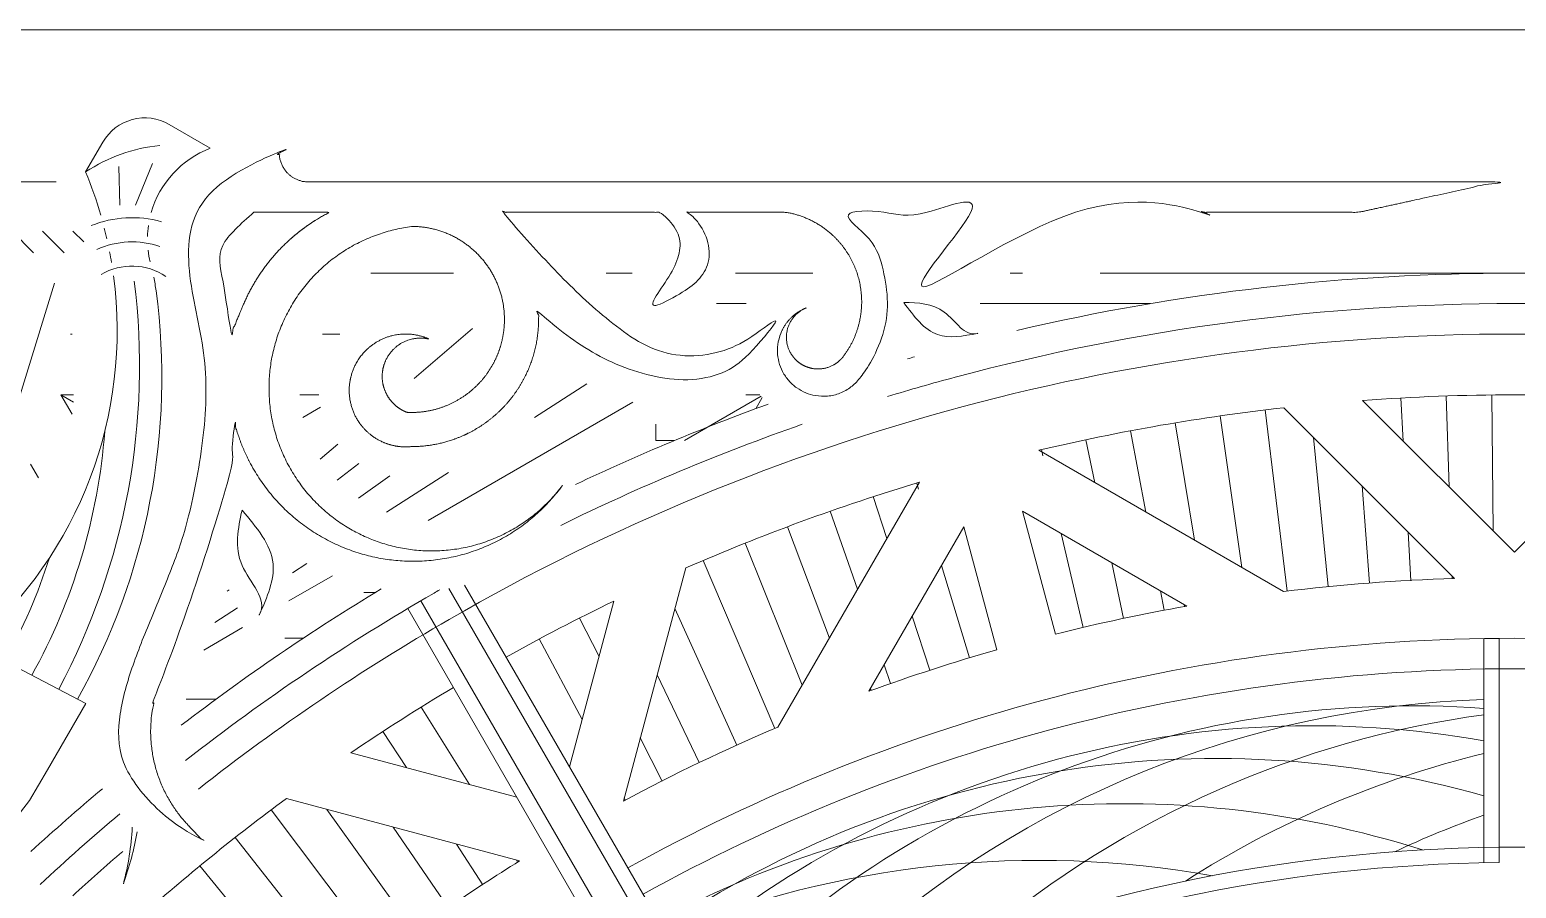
# Model space of a CAD drawing. Header units: inches. Extents: x -1.5 to 24.5, y -14.4 to 30.8.
# Drawn here: x 15.946 to 16.709, y 24.897 to 25.338 of the extents above; entities that cross this region are included whole.
import ezdxf

# ---------------------------------------------------------------- set-up
doc = ezdxf.new("R2010")
doc.units = ezdxf.units.IN
doc.header["$MEASUREMENT"] = 0
doc.layers.add('NOPLOT', color=5, linetype='Continuous', lineweight=5)

# ---------------------------------------------------------------- blocks, each defined once
blk = doc.blocks.new('Outline')
at = {"layer": 'NOPLOT', "color": 1}
blk.add_line((-1.25, -6.145234471438707e-16), (-1.25, 2.3125), dxfattribs=at)
blk = doc.blocks.new('BG')
at = {"layer": 'NOPLOT', "color": 5}
for p, q in [((-3.101506860700237, -1.462627820800937), (-3.101506860700237, -6.130004317880208e-16)), ((-2.958201034524393, -1.249999999999999), (-3.036144121815354, -1.172056912709037)), ((-2.806664414698311, -1.257812500000091), (-2.806664414698311, -1.242187500000093)), ((-2.958201034524393, -1.249999999999999), (-3.036144121815354, -1.32794308729096)), ((-2.798851565464755, -1.257812500000093), (-2.913974308051738, -1.257812500000093)), ((-3.038942809464171, -1.261666395075955), (-2.969100505331667, -1.260899470807275)), ((-2.798740226591878, -1.265625000000093), (-2.913876643323398, -1.265625000000095)), ((-2.944768340798539, -1.280761480098305), (-3.032391055326983, -1.368384194626747)), ((-2.945953011645365, -1.281946150945129), (-2.94473130603815, -1.28190589209042)), ((-3.038430445909562, -1.284993559066913), (-2.991653141467264, -1.28345210694287)), ((-2.968525228308678, -1.304518367608444), (-2.943560456297121, -1.303146378276161)), ((-3.037405965889498, -1.308303847288246), (-3.015289422628513, -1.307088388104121)), ((-2.992232154750766, -1.328225294050535), (-2.942396657337024, -1.324387251951771)), ((-3.017186246169075, -1.353179385468842), (-2.940530289534305, -1.345579240209369)), ((-3.031266000929829, -1.378021115844698), (-2.938199017968394, -1.366725135034871)), ((-3.010556188082344, -1.494229888712667), (-2.937979129470548, -1.368522735733129)), ((-3.02820046105208, -1.401151648945581), (-2.950358249235645, -1.38996400011926)), ((-3.024627738155846, -1.424209288620532), (-2.964344915290255, -1.414189616354346)), ((-2.979251395879597, -1.502508398097123), (-2.930550847656406, -1.418156574218098)), ((-2.930344813326641, -1.419321359046832), (-2.931323657033445, -1.419495119323695)), ((-2.938345600213133, -1.43165748167877), (-2.928428140979058, -1.429784422718776)), ((-3.085881860700237, -1.524248882884464), (-3.085881860700237, -1.436847824110999)), ((-3.020549555199587, -1.447182915239949), (-2.978846226654053, -1.439306624412818)), ((-2.95279678643794, -1.456687670449781), (-2.924250730236857, -1.450644262952492)), ((-3.015967878901691, -1.470061449689831), (-2.99390591622862, -1.465390771902184)), ((-2.967830126831586, -1.482726179819052), (-2.919616266607445, -1.471407341769297)), ((-2.916169830136756, -1.485605743499038), (-2.979251395879597, -1.502508398097124)), ((-3.010884918792012, -1.492833858714713), (-3.007756860700233, -1.492099505921005)), ((-3.101506860700237, -1.508919502217327), (-3.101506860700237, -1.502515685584046)), ((-2.908081734977305, -1.515790925570572), (-2.971163300720146, -1.532693580168656)), ((-2.971163300720143, -1.532693580168657), (-2.886811476841121, -1.581394128391848)), ((-2.951381082442076, -1.54411484921667), (-2.90396723564858, -1.529810320397009)), ((-2.994134791335689, -1.555515375702437), (-2.868427638356152, -1.628092434314236)), ((-2.993721465482288, -1.556888738499944), (-2.99064531131344, -1.555960677628746)), ((-2.925342573072804, -1.559148189610315), (-2.897599259476163, -1.550108905927845)), ((-2.986737233551253, -1.579151703275702), (-2.965295674525205, -1.572165647556161)), ((-2.900312384301792, -1.573599375835125), (-2.890787083184094, -1.570262762860229)), ((-2.979265814392207, -1.601255933459605), (-2.939211527035837, -1.587225337130729)), ((-2.887215438291857, -1.580282377975338), (-2.888150021946718, -1.580621319014809)), ((-2.971310811123899, -1.623190769207209), (-2.914094518977368, -1.601726648494525)), ((-3.101506860700241, -1.649848514424723), (-3.101506860700237, -1.610224550592728)), ((-2.962876060075246, -1.64494563236514), (-2.889868902742283, -1.615713314549136)), ((-2.953965628935247, -1.666510031572458), (-2.867719267032157, -1.629759146433711)), ((-3.039006860700237, -1.637341983622905), (-3.039006860700237, -1.644659063780007)), ((-3.015569360700237, -1.676038455261474), (-3.038280178485721, -1.636702164975582)), ((-3.031914280190943, -1.63953841772537), (-3.037704591131053, -1.636195380145405)), ((-3.085881860700241, -1.659699417997244), (-3.085881860700237, -1.644407682797471)), ((-2.929351338445453, -1.680983723771534), (-2.859165260018607, -1.649237664321304)), ((-2.895263415639686, -1.690117555158994), (-2.850185587819769, -1.668523648410446)), ((-2.830426640020441, -1.707490516826009), (-2.950121494014844, -1.675418377360048)), ((-3.015569360700237, -1.681247169374785), (-3.015569360700237, -1.690778700151694)), ((-3.023972175615743, -1.690778700151694), (-3.015569360700237, -1.690778700151694)), ((-2.862879151874139, -1.698794892482449), (-2.840573030446304, -1.687500684092149)), ((-3.101506860700241, -1.716261118074008), (-3.101506860700241, -1.703009478132747)), ((-2.832044930492327, -1.707056897200949), (-2.830966772973177, -1.706480909588247)), ((-2.848023100913153, -1.735127939977977), (-2.933151191267974, -1.712317936914198)), ((-2.924424360290445, -1.729956939704641), (-2.904663142390469, -1.719951286604863)), ((-2.913656441902816, -1.750656481483884), (-2.872375381873209, -1.728602765960874)), ((-2.832398100913295, -1.762191233846327), (-2.855208103977013, -1.847319324200919)), ((-2.799665159922135, -1.760770963272295), (-2.831737299388095, -1.880465817266699)), ((-2.800098779547195, -1.76238925374418), (-2.799060880882756, -1.761743535749666)), ((-2.808360784265695, -1.793223475125994), (-2.78742665217014, -1.779552911504739)), ((-2.878662882835904, -1.81126710372544), (-2.838923274930337, -1.786543514806154)), ((-3.101506860700241, -1.837056553035548), (-3.101506860700241, -1.794691002451043)), ((-2.81703812158915, -1.825607738891539), (-2.775798335867997, -1.797366148226344)), ((-2.826171952976608, -1.859695661697307), (-2.763586019809235, -1.814785764512765)), ((-2.866120513002194, -1.830942165484623), (-2.847574754286349, -1.818831275323416)), ((-2.937444360700237, -1.84064927185327), (-2.937444360700233, -1.834999248797609)), ((-2.825944513090548, -1.888249108657137), (-2.750994131997288, -1.831933010834448)), ((-3.070256860700233, -1.861977596438124), (-3.070256860700237, -1.853016130465275)), ((-2.81172441112966, -1.906747967986704), (-2.749904902623022, -1.858138073986272)), ((-3.039006860700233, -1.873593439134394), (-3.039006860700233, -1.863794676156839)), ((-3.027400619759987, -1.87205246439858), (-3.032632761512303, -1.862990129051167)), ((-2.914006860700233, -1.881244212655671), (-2.914006860700233, -1.871867148191651)), ((-2.797101522503368, -1.924930108248401), (-2.749904902623022, -1.886111406095495)), ((-2.882756860700237, -1.932014773757633), (-2.882756860700237, -1.916585281490683)), ((-3.070256860700233, -1.991243482961608), (-3.070256860700233, -1.990521158725227)), ((-3.035217251466641, -1.989723636969179), (-3.039006860700233, -1.996287432702596)), ((-3.039006860700233, -1.996287432702596), (-3.039006860700233, -1.989809890665405)), ((-3.029025699828562, -1.99052480678651), (-3.039006860700233, -1.996287432702596)), ((-3.003458589799827, -2.011848020753368), (-2.996395705230324, -2.00777026244591))]:
    blk.add_line(p, q, dxfattribs=at)
for points in [[(-2.941251684831947, -1.788953487999662), (-2.696394343401579, -1.647585036011784)], [(-2.939619713848728, -1.797032367069279), (-2.692584515693927, -1.654406528915292)], [(-2.684772015693927, -1.667938175849421), (-2.933323719406236, -1.811439568895268)], [(-2.680769343401579, -1.674648329880049), (-2.929345995009029, -1.818164126599867)]]:
    blk.add_lwpolyline(points, dxfattribs=at)
for centre, radius, start, end in [((-1.976506860700233, -1.249999999999999), 1.125, 165, 180), ((-1.976506860700233, -1.249999999999999), 1.109375, 165, 180), ((-1.976506860700233, -1.249999999999999), 1.09375, 165, 180), ((-1.976506860700233, -1.249999999999999), 0.9374999999999996, 165, 180), ((-1.976506860700233, -1.249999999999999), 0.9218749999999996, 165, 180), ((-1.976506860700233, -1.249999999999999), 1.0625, 175.7931058082533, 180), ((-1.976506860700233, -1.249999999999999), 1.125, 180, 193.1266938048702), ((-1.976506860700233, -1.249999999999999), 1.109375, 180, 195), ((-1.976506860700233, -1.249999999999999), 1.09375, 180, 195), ((-1.976506860700233, -1.249999999999999), 1.0625, 180, 184.2068941917466), ((-1.976506860700233, -1.249999999999999), 0.9374999999999996, 180, 195), ((-1.976506860700233, -1.249999999999999), 0.9218749999999996, 180, 195), ((-1.976506860700233, -1.250000000000093), 0.8301943143724346, 180.5391868826608, 203.7304095430422), ((-1.976506860700233, -1.250000000000093), 0.8223818143724346, 180.5443092279974, 203.7278484562412), ((-2.377102049910807, -1.249999999999948), 0.5056548107895079, 181.7707516411662, 222.3308771365971), ((-2.373674902534127, -1.302288164669265), 0.5056548107895079, 175.8420458091227, 225.7995672584523), ((-2.373674902534127, -1.197711835330632), 0.5056548107895079, 187.7185700158798, 220.1225887067978), ((-2.363452099845887, -1.353681664344072), 0.5056548107895079, 169.9711619577784, 220.0288380422579), ((-2.363452099845887, -1.146318335655827), 0.5056548107895079, 193.6473268318394, 212.6225887068053), ((-2.346608556834376, -1.403301141995962), 0.5056548107895079, 164.200432741585, 214.157954190913), ((-2.346608556834376, -1.096698858003934), 0.5056548107895079, 199.5162402180389, 205.1225887068115), ((-1.976506860700233, -1.249999999999999), 0.9687499999999996, 181.8196637988797, 187.0275191942176), ((-2.323432471190436, -1.450297594605194), 0.5056548107895079, 162.3774112931875, 208.2292483588697), ((-1.976506860700233, -1.249999999999999), 1.0625, 186.3972029439176, 193.2890311229143), ((-2.294320392165059, -1.493866899837747), 0.5056548107895079, 169.8774112931943, 202.2814299841561), ((-1.976506860700233, -1.249999999999999), 0.9687499999999996, 189.9960904767272, 194.0758344514159), ((-1.976506860700233, -1.249999999999999), 0.9374999999999994, 195, 209.0450261262203), ((-1.976506860700233, -1.249999999999999), 0.9218749999999994, 195, 209.0288385910184), ((-1.976506860700233, -1.249999999999999), 0.9687499999999994, 195.924165548584, 200.0039095232726), ((-1.976506860700233, -1.249999999999999), 1.093749999999999, 195, 209.9999999999999), ((-1.976506860700233, -1.249999999999999), 1.109374999999999, 195, 196.8622812630313), ((-1.976506860700233, -1.249999999999999), 1.062499999999999, 196.7109688770855, 203.6027970560821), ((-1.976506860700233, -1.249999999999999), 1.124999999999999, 195.8851304463071, 196.0781301221488), ((-1.976506860700233, -1.249999999999999), 1.109374999999999, 199.2447617399629, 206.1877647821327), ((-1.976506860700233, -1.249999999999999), 1.124999999999999, 199.912241612402, 205.3727298877159), ((-1.976506860700233, -1.249999999999999), 0.9687499999999994, 202.9724808057823, 208.1803362011202), ((-1.976506860700233, -1.249999999999999), 1.062499999999999, 205.7931058082532, 209.1573846342193), ((-1.976506860700233, -1.249999999999999), 0.9687499999999994, 211.8196637988797, 217.0275191942176), ((-1.976506860700233, -1.249999999999999), 1.093749999999999, 209.9999999999999, 218.1518130281583), ((-1.976506860700233, -1.249999999999999), 1.062499999999999, 210.8426153657897, 214.2068941917468), ((-1.976506860700233, -1.249999999999999), 1.109374999999999, 209.8240747225352, 209.9999999999999), ((-1.976506860700233, -1.249999999999999), 1.109374999999999, 209.9999999999999, 217.954932759309), ((-1.976506860700233, -1.249999999999999), 1.124999999999999, 211.1418359224192, 217.4738882813477), ((-1.976506860700233, -1.249999999999999), 1.062499999999999, 216.3972029439178, 221.6744592309711), ((-1.976506860700233, -1.249999999999999), 1.109374999999999, 220.1987293438134, 223.0184078491764), ((-1.976506860700233, -1.249999999999999), 1.093749999999999, 220.7900670912121, 222.5850910054902), ((-1.976506860700233, -1.249999999999999), 1.124999999999999, 220.1208425318061, 222.61295504101)]:
    blk.add_arc(centre, radius, start, end, dxfattribs=at)

msp = doc.modelspace()

# ---------------------------------------------------------------- linework, layer by layer
at = {"layer": 'NOPLOT'}
for p, q in [((15.99144781425269, 25.26745611781465), (15.99204892185978, 25.24757131788411)), ((16.00873827391736, 25.26894705122912), (15.99999551418397, 25.24757131788411)), ((15.93670109432276, 25.2342457329223), (15.9477496377788, 25.22319718946626)), ((15.95232609432276, 25.2342457329223), (15.9633746377788, 25.22319718946626)), ((15.96795109432276, 25.2342457329223), (15.97347536605078, 25.22872146119428)), ((16.23183148755754, 25.1558964011783), (16.20491168360348, 25.138628408275)), ((16.11468005989895, 25.11503963990674), (16.10354620556329, 25.10632973773451)), ((16.16077626414902, 25.1103172767666), (16.12897845139731, 25.08992023353871)), ((16.13060209877523, 25.10862214930859), (16.11455300972598, 25.09723471335364)), ((16.08804601611564, 25.06366369009712), (16.08061068610385, 25.05889421903795)), ((16.04810422968686, 25.05008678958938), (16.04706804031992, 25.04935157402562)), ((16.05247999970864, 25.04084949278859), (16.04073642462641, 25.03331645237249))]:
    msp.add_line(p, q, dxfattribs=at)
for points in [[(16.01255496210016, 25.27827871666937, 0.1217036496981722), (15.97448347274027, 25.26469537580698), (15.98332374348916, 25.28000717389672, -0.4142135623730946), (16.01729045268693, 25.2891085261958), (16.03848581617015, 25.27687137738319, 0.2362185076408132), (16.00813308643556, 25.24377933197867)], [(15.97025891932288, 24.99399519632901, 0.1628699054557541), (16.01062780733225, 25.20368260457116, 0.01764940667756099), (16.00945401136229, 25.21060332297897)], [(15.9030732286375, 25.20757218946627), (15.8935532821653, 25.12308032761695, -0.05288125780897603), (15.92792304284056, 25.10849625252111), (15.95848392202985, 25.20757218946627)], [(16.00092226698301, 24.92580854931372, -0.04273282223364494), (15.99385763595602, 24.89919616013116, 0.05347359099024523), (15.9983877425645, 24.92819697543021)]]:
    msp.add_lwpolyline(points, format="xyb", dxfattribs=at)
for points in [[(15.95929962394274, 25.25958996868127), (15.90893422474873, 25.25958996868127), (15.90783912988218, 25.24987073292231)], [(16.17301347907352, 25.18430031872159), (16.14315024953849, 25.15860093167193)], [(16.15039492779049, 25.0857578217533), (16.25545495887278, 25.14641425897973)], [(16.10394210798419, 25.12485959756338), (16.09494220116902, 25.11711455148983)], [(16.07871357291764, 25.04437257222158), (16.10119851272493, 25.05735425827203)], [(16.03507732091463, 25.01917917038121), (16.05504827190288, 25.03070940431026)]]:
    msp.add_lwpolyline(points, dxfattribs=at)
msp.add_lwpolyline([(15.93440952955547, 24.93634947674366), (15.8869785647364, 25.00519643110544), (15.90652679200075, 25.02738120233978), (15.97461845067222, 24.9917114605438), (15.95496070041732, 24.9576632383398), (15.94560364056526, 24.94187692373317), (15.93819688709675, 24.93225032806868)], close=True, dxfattribs=at)
for centre, radius, start, end in [((15.77750035610661, 25.18322061680151), 0.213167738163429, 16.12022369022474, 22.47061858488485), ((15.99828880542849, 25.18508555426386), 0.05611623983108986, 74.40016316195107, 111.95680943379), ((15.77750035610661, 25.18322061680151), 0.213167738163429, 12.77721209250626, 14.29379204936598), ((16.05637791893433, 25.22999425098258), 0.05017561480343816, 171.8271838446237, 178.2885064396613), ((15.99828880542849, 25.18508555426386), 0.0436835613817458, 70.92011258246926, 114.4329193334424), ((16.05637791893433, 25.22999425098258), 0.05017561480343816, 186.2568607172584, 193.2719767086187), ((15.99828880542849, 25.18508555426386), 0.03125088293240171, 56.12043400789305, 120.477589982869), ((15.77750035610661, 25.18322061680151), 0.213167738163429, 9.419006971942155, 10.94550749094303), ((15.77750035610661, 25.18322061680151), 0.213167738163429, 310.838879570455, 7.56325165941617), ((15.64938521936524, 25.16508127221551), 0.3527730449635286, 331.9211080341595, 7.095673710584596), ((15.67991609483299, 25.15431360387662), 0.3052185252398352, 330.9848144276379, 355.6944569454651), ((15.67991609483299, 25.15431360387662), 0.2895935252398352, 330.9110191764501, 342.3493723615392)]:
    msp.add_arc(centre, radius, start, end, dxfattribs=at)
for points, weights, knots in [([(16.14267041900567, 25.23673362785896), (16.1603093817565, 25.23637588267458), (16.17536877207107, 25.2271848135368), (16.18375152537548, 25.21166094689283), (16.19213427867989, 25.19613708024888), (16.19155977929995, 25.17850384631393), (16.1821843257981, 25.16355855072714), (16.17280887229625, 25.14861325514035), (16.1571831548136, 25.14042192181211), (16.13955831315081, 25.14121308861089), (16.12939950956456, 25.14499532947306), (16.124530347862, 25.15466064781427), (16.12748157370505, 25.16505471461539), (16.13048726959504, 25.17564062214187), (16.13993496305482, 25.18128302714616), (16.15068030926611, 25.17890959487585), (16.13918665657956, 25.18408151109461), (16.12680511821116, 25.18172560848949), (16.11801404596587, 25.17269400740047), (16.10922297372059, 25.16366240631145), (16.10720206248656, 25.15122179992602), (16.11268226759447, 25.1398719047094), (16.11816247270239, 25.12852200949278), (16.12916162637097, 25.1223680361399), (16.14170137968918, 25.12363585165149), (16.15998368831149, 25.12363585165149), (16.17676465431165, 25.13089133155728), (16.18928817286529, 25.14421065179511), (16.20181169141893, 25.15752997203295), (16.20802090060863, 25.17472556826572), (16.20689600029853, 25.19297323682853), (16.20857382110713, 25.19144544017966), (16.223442348168, 25.17829372854527), (16.25264535686321, 25.15928035901303), (16.30427385394523, 25.15462398528913), (16.32177367009474, 25.17849621932791), (16.3299667900487, 25.18967279829182), (16.32051263038178, 25.18265183097797), (16.30298651555074, 25.16963636649433), (16.26925304378969, 25.16947087194957), (16.23156534849469, 25.19549558573021), (16.20843915019291, 25.22147408021615), (16.19186959577988, 25.24008725962142), (16.19071894315423, 25.24137982930801), (16.18956829052857, 25.24267239899459), (16.18841763790291, 25.24396496868118), (16.21545081959501, 25.24396496868118), (16.24248400128711, 25.24396496868118), (16.26951718297921, 25.24396496868118), (16.27373941135178, 25.24042520566235), (16.28655843911163, 25.22672944798515), (16.27251643438903, 25.20782099957002), (16.26225675303019, 25.19400568903839), (16.27740392464689, 25.20046492675704), (16.29949254560705, 25.2098842201584), (16.29230459547191, 25.23658448553149), (16.28544426948781, 25.24243546652711), (16.28291837102919, 25.24396496868118), (16.29999591872157, 25.24396496868118), (16.31707346641395, 25.24396496868118), (16.33415101410633, 25.24396496868118), (16.35061768847443, 25.24115004939318), (16.36357590427987, 25.2306068156159), (16.36968082870682, 25.21505673416647), (16.37578575313377, 25.19950665271703), (16.37346155569227, 25.18296358040275), (16.36330816865614, 25.16969768928917), (16.35891947580443, 25.1641428952048), (16.35213837008761, 25.16210992508111), (16.34541754971839, 25.16433409589988), (16.33869672934918, 25.16655826671865), (16.3344670875765, 25.17223510498843), (16.33425846853632, 25.17931132151723), (16.33404984949614, 25.18638753804603), (16.33793770984234, 25.19230369424705), (16.34451582638351, 25.19491994061104), (16.33451953492385, 25.19095574484999), (16.3288485721358, 25.18181895810437), (16.32973247841028, 25.17110171029178), (16.33061638468476, 25.16038446247919), (16.33770765205629, 25.15230024216775), (16.34821834704366, 25.15002736252704), (16.35872904203102, 25.14775448288633), (16.36852688235925, 25.1521865270965), (16.37375984473496, 25.16158103590499), (16.39442549255176, 25.18849487371264), (16.39069272632972, 25.2222215711726), (16.3646418466899, 25.24396496868118), (16.39072567222707, 25.24396496868118), (16.41680949776423, 25.24396496868118), (16.4428933233014, 25.24396496868118), (16.43503709808867, 25.24278672004743), (16.41756481618098, 25.23353895230382), (16.40070307146308, 25.2116237241087), (16.38923040109854, 25.22036173193606), (16.38583790880494, 25.22294557887611), (16.39130469326788, 25.2150027530444), (16.4046930510651, 25.19555047815101), (16.42864571324078, 25.22448937629626), (16.45805051708147, 25.23248726791629), (16.47415486982684, 25.22235368163647), (16.4836395693562, 25.21638548021053), (16.47359995672484, 25.229125783775), (16.46356034409349, 25.24186608733947), (16.45094248026187, 25.24396496868118), (16.5310460604027, 25.24396496868118), (16.61114964054354, 25.24396496868118), (16.62815156080848, 25.24396496868118), (16.65195749654147, 25.24917330201454), (16.67576343227446, 25.2543816353479), (16.69956936800745, 25.25958996868126), (16.52090892519703, 25.25958996868126), (16.31097483086173, 25.25958996868126), (16.08808618604413, 25.25958996868118), (16.08405482151853, 25.25980554084014), (16.08041282220953, 25.26154743997153), (16.07771464952897, 25.26455047772296), (16.07501647684841, 25.2675535154744), (16.0736729031279, 25.27136050657081), (16.07388847528686, 25.27539187112825), (16.04390472464345, 25.25809058586173), (16.03526400815475, 25.25217740295306), (16.02250609990538, 25.22927955270294), (16.04190573995604, 25.16577421744639), (16.03134095844369, 25.07420959980862), (15.99131361666893, 25.00380431983601), (15.99114783884054, 24.9554633221146), (16.01361356765307, 24.9318448645755), (16.03393765056273, 24.92202666153366), (16.0316251594839, 24.92447228948582), (16.02931266840508, 24.92691791743798), (16.02700017732626, 24.92936354539014), (16.00939837855838, 24.94797873118266), (16.0034612169695, 24.97290058051657), (16.01077927635485, 24.99745245353651), (16.02003438107278, 25.02850305641573), (16.03793213718087, 25.06125643092142), (16.04839806070346, 25.11017175428639), (16.05019683764911, 25.12278638093149), (16.05102718168233, 25.13553212526421), (16.0605797871889, 25.09902299215393), (16.08819846951232, 25.07330573220714), (16.12529515507426, 25.066377168664), (16.1623918406362, 25.05944860512086), (16.19743125554528, 25.07346318593091), (16.21951783752023, 25.10406305470705), (16.19591731070183, 25.07205763001198), (16.15764525428532, 25.06126032601198), (16.12079719844052, 25.07621201008019), (16.08394914259571, 25.0911636941484), (16.06402174598384, 25.12557635083587), (16.06939558815572, 25.16497754239563), (16.0747694303276, 25.20437873395539), (16.10318451151046, 25.2321980660356), (16.14269070831715, 25.23673596090967)], [1, 0.9093131818240062, 0.9093131818240062, 0.9999999999999999, 0.9093131818240061, 0.9093131818240061, 1, 0.9093131818240062, 0.9093131818240062, 0.9920172345161065, 0.8185375261379285, 0.821198447965893, 1, 0.818497328115665, 0.818497328115665, 1, 0.8794346961926607, 0.8794346961926607, 1, 0.8794346961926607, 0.8794346961926607, 1, 0.8794346961926607, 0.8794346961926607, 1, 0.9452533538231613, 0.9452533538231613, 1, 0.9452533538231612, 0.9452533538231612, 1, 1, 1, 1, 1, 1, 1, 1, 1, 1, 1, 1, 1, 1, 1, 1, 1, 1, 1, 1, 1, 1, 1, 1, 1, 1, 1, 1, 1, 1, 1, 0.9139585041111268, 0.9139585041111268, 1, 0.9139585041111268, 0.9139585041111268, 0.9999999999999999, 0.8794346961926683, 0.8794346961926683, 0.9999999999999999, 0.8794346961926683, 0.8794346961926683, 1, 0.8794346961926685, 0.8794346961926685, 1, 0.8689499194259757, 0.8689499194259757, 1, 0.8689499194259757, 0.8689499194259757, 1, 0.8689499194259758, 0.8689499194259758, 1, 0.8142306538609507, 0.8142306538609507, 1, 1, 1, 1, 1, 1, 1, 1, 1, 1, 1, 1, 1, 1, 1, 1, 1, 1, 1, 1, 1, 1, 1, 1, 1, 1, 1, 0.9492530216741811, 0.9492530216741811, 1, 0.9492530216741811, 0.9492530216741811, 1, 1, 1, 1, 1, 1, 1, 1, 1, 1, 1, 1, 1, 0.9106989778850244, 0.9106989778850244, 1, 1, 1, 1, 1, 1, 0.8963494652183451, 0.8963494652183451, 1, 0.8963494652183451, 0.8963494652183451, 1, 0.8598147780488565, 0.8598147780488565, 1, 0.8598147780488565, 0.8598147780488565, 1, 0.8598147780488565, 0.8598147780488565, 1], [0, 0, 0, 0, 1.055391028875007, 1.055391028875007, 1.055391028875007, 2.110782057750022, 2.110782057750022, 2.110782057750022, 3.166173086625044, 3.166173086625044, 3.166173086625044, 4.655211658785728, 4.655211658785728, 4.655211658785728, 6.166744843544919, 6.166744843544919, 6.166744843544919, 7.388475319940952, 7.388475319940952, 7.388475319940952, 8.610205796336984, 8.610205796336984, 8.610205796336984, 9.831936272733017, 9.831936272733017, 9.831936272733017, 10.64811860385565, 10.64811860385565, 10.64811860385565, 11.46430093497828, 11.46430093497828, 11.46430093497828, 11.47236398271673, 11.53487089444485, 11.58735981908885, 11.63356827446621, 11.63356827446621, 11.63356827446621, 11.67444285193508, 11.70934153868312, 11.74430717416008, 11.83267021620562, 11.83267021620562, 11.83267021620562, 11.83880648057379, 11.83880648057379, 11.83880648057379, 12.83880648057379, 12.83880648057379, 12.83880648057379, 12.85709478199398, 12.90670242447206, 12.90670242447206, 12.90670242447206, 12.9553873146268, 12.97769799462391, 12.98843505156799, 12.98843505156799, 12.98843505156799, 13.98843505156799, 13.98843505156799, 13.98843505156799, 15.0158127717043, 15.0158127717043, 15.0158127717043, 16.04319049184061, 16.04319049184061, 16.04319049184061, 17.26492096823661, 17.26492096823661, 17.26492096823661, 18.4866514446326, 18.4866514446326, 18.4866514446326, 19.70838192102859, 19.70838192102859, 19.70838192102859, 20.98392403422843, 20.98392403422843, 20.98392403422843, 22.25946614742826, 22.25946614742826, 22.25946614742826, 23.5350082606281, 23.5350082606281, 23.5350082606281, 25.06511331104465, 25.06511331104465, 25.06511331104465, 26.06511331104465, 26.06511331104465, 26.06511331104465, 26.09469968226282, 26.12741727667035, 26.14115387825488, 26.14115387825488, 26.14115387825488, 26.16966530808219, 26.21097942678821, 26.23710970960131, 26.27454941724334, 26.27454941724334, 26.27454941724334, 26.32505701868904, 26.32505701868904, 26.32505701868904, 27.32505701868904, 27.32505701868904, 27.32505701868904, 28.32505701868904, 28.32505701868904, 28.32505701868904, 29.25997898003033, 29.25997898003033, 29.25997898003033, 30.04537714342786, 30.04537714342786, 30.04537714342786, 30.83077530682539, 30.83077530682539, 30.83077530682539, 30.83981298630981, 30.86236702278407, 30.90284980960194, 31.02949805024263, 31.12845246216244, 31.14316911534844, 31.20102060709699, 31.20102060709699, 31.20102060709699, 32.20102060709699, 32.20102060709699, 32.20102060709699, 33.24812590243573, 33.24812590243573, 33.24812590243573, 33.35307473376375, 33.35307473376375, 33.38863476852443, 33.38863476852443, 33.38863476852443, 34.51887531609604, 34.51887531609604, 34.51887531609604, 35.64911586366766, 35.64911586366766, 35.64911586366766, 36.96999656964709, 36.96999656964709, 36.96999656964709, 38.29087727562653, 38.29087727562653, 38.29087727562653, 39.61175798160595, 39.61175798160595, 39.61175798160595, 39.61175798160595]), ([(16.06087898951179, 25.24396496868118), (16.04330358432851, 25.23317856995506), (16.04312893858111, 25.22477153783736), (16.0452912781966, 25.20460275944374), (16.04755898258873, 25.19328742772481), (16.04923644238042, 25.18157714761395), (16.05065940444161, 25.18501149706372), (16.05208236650279, 25.18844584651348), (16.05350532856398, 25.19188019596325), (16.05459737557603, 25.19451587484553), (16.05568942258808, 25.19715155372781), (16.05690892841678, 25.19975152074645), (16.06594804604557, 25.2190227756756), (16.08075641286208, 25.23431326900575), (16.09972827643493, 25.24396496868118), (16.08677851412722, 25.24396496868118), (16.0738287518195, 25.24396496868118), (16.06087898951179, 25.24396496868118)], [1, 1, 1, 1, 1, 1, 1, 1, 1, 1, 1, 1, 0.9638548384450353, 0.9638548384450353, 0.9999999999999999, 1, 1, 1], [0, 0, 0, 0, 0.0426010447825446, 0.0426010447825446, 0.07435146017263383, 0.07435146017263383, 0.07435146017263383, 0.1950205150779499, 0.1950205150779499, 0.1950205150779499, 0.2876275384490715, 0.2876275384490715, 0.2876275384490715, 0.949230917336351, 0.949230917336351, 0.949230917336351, 1.833108874609708, 1.833108874609708, 1.833108874609708, 1.833108874609708])]:
    msp.add_rational_spline(points, weights, degree=3, knots=knots, dxfattribs=at)
for points, knots in [([(16.43226080477978, 25.18173012855863), (16.42505384350953, 25.18042521509274), (16.40935072303375, 25.17758196221585), (16.39969734478516, 25.19059608217407), (16.39447439316878, 25.19763736006882), (16.40181996826007, 25.19748563110946), (16.41608408884731, 25.19719099384196), (16.42591152916343, 25.17978104797996), (16.43247003816749, 25.18179172200527), (16.432574878751, 25.18182386349321)], [0, 0, 0, 0, 0.02403412227605404, 0.05236752404770088, 0.05236752404770088, 0.05236752404770088, 0.0776611955786885, 0.1014844381528353, 0.1018714494601742, 0.1018714494601742, 0.1018714494601742, 0.1018714494601742]), ([(16.06375523698267, 25.03748097233874), (16.06763602995351, 25.04637301065784), (16.07609182113617, 25.06574771571925), (16.06226100141533, 25.08216174754443), (16.05477784884878, 25.09104254469596), (16.05273245397106, 25.08152743498271), (16.04876057173971, 25.0630503694482), (16.06820473222407, 25.04507088826524), (16.06361200716536, 25.03723005071785), (16.06353859048258, 25.03710471156177)], [0, 0, 0, 0, 0.03183705327708995, 0.06936919243175611, 0.06936919243175611, 0.06936919243175611, 0.1028747208989892, 0.1344324301572897, 0.1349450887627947, 0.1349450887627947, 0.1349450887627947, 0.1349450887627947])]:
    msp.add_open_spline(points, degree=3, knots=knots, dxfattribs=at)

# ---------------------------------------------------------------- block references
at = {"color": 1, "xscale": -1, "rotation": 90}
msp.add_blockref('Outline', (17.95802584288892, 24.08771496868126), dxfattribs=at)
at = {"layer": 'NOPLOT', "rotation": 270}
msp.add_blockref('BG', (17.95802584288892, 22.11120810798103), dxfattribs=at)

doc.saveas('drawing.dxf')
